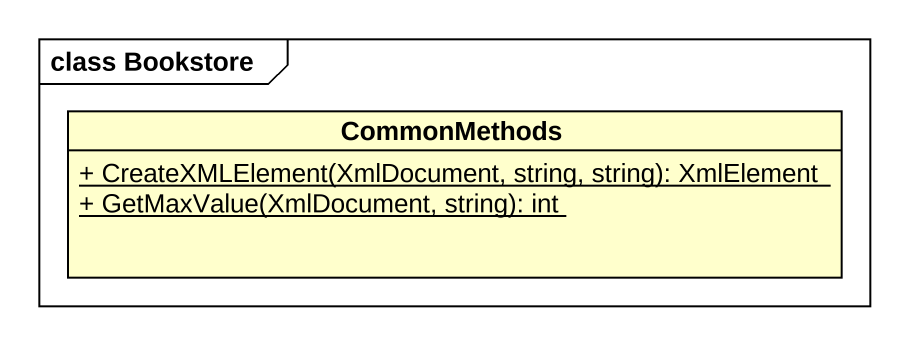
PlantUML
@startuml
mainframe class Bookstore
hide circle
hide empty members
skinparam classAttributeIconSize 0
class CommonMethods {
  {static} + CreateXMLElement(XmlDocument, string, string): XmlElement
  {static} + GetMaxValue(XmlDocument, string): int
}
@enduml
